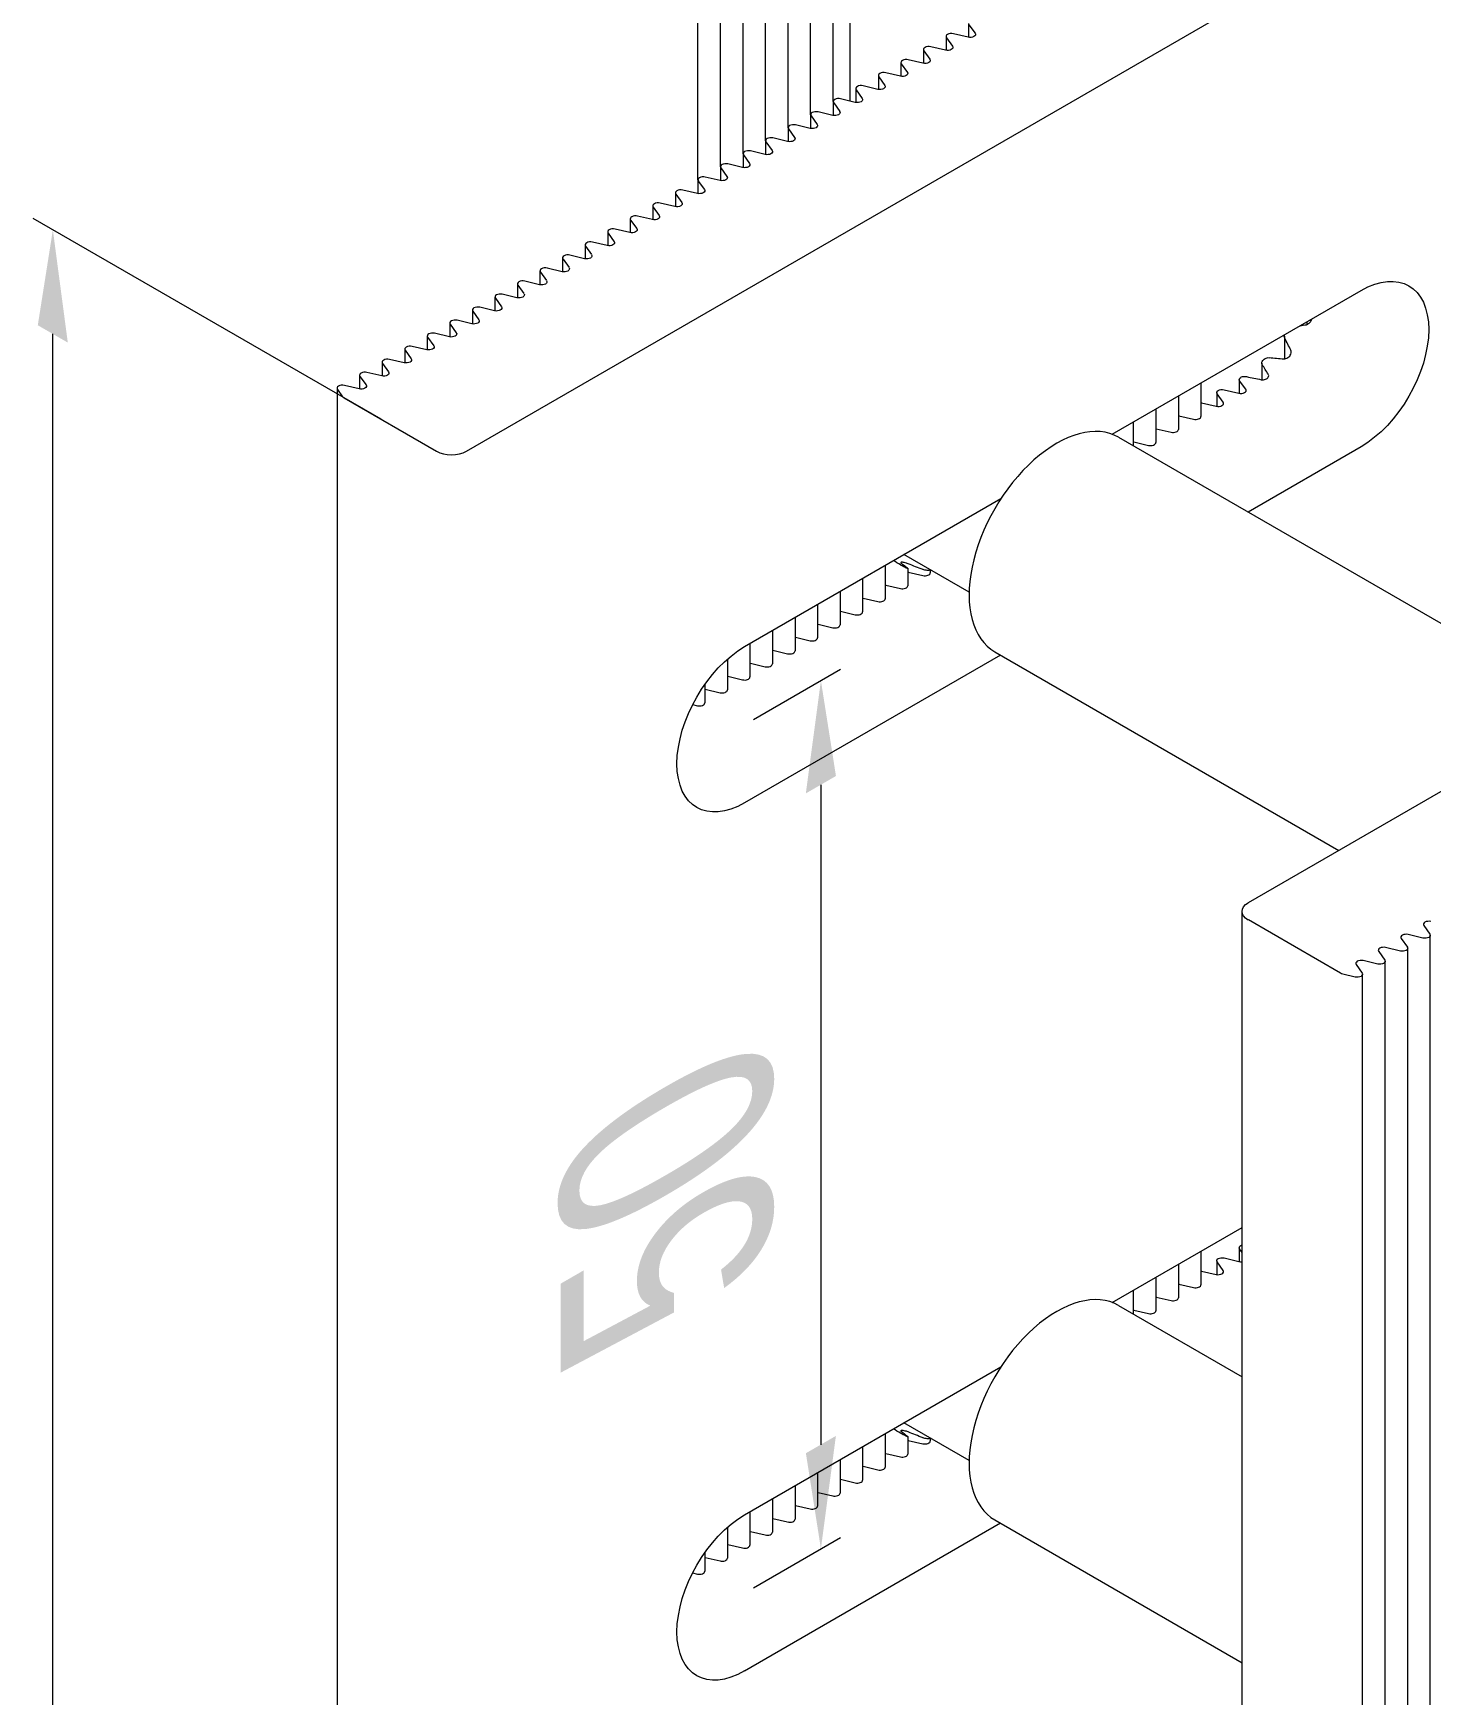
# Model space of a CAD drawing. Extents: x -37 to 4620, y -49 to 348.
# Drawn here: x 1770 to 1781.83, y 152.12 to 166.18 of the extents above; entities that cross this region are included whole.
import ezdxf

# ---------------------------------------------------------------- set-up
doc = ezdxf.new("R2010")
doc.units = 0
doc.header["$LTSCALE"] = 5
doc.layers.add('4', color=160, linetype='CONTINUOUS', lineweight=18)
doc.layers.add('PV-38360', color=7, linetype='CONTINUOUS', lineweight=15)
doc.styles.add('14', font='RUSS.SHX', dxfattribs={"width": 0.7, "height": 14})

msp = doc.modelspace()

# ---------------------------------------------------------------- linework, layer by layer
at = {"layer": '4', "lineweight": 13, "extrusion": (-0.707107, -0.408248, 0.57735)}
for p, q in [((1772.948, 162.916, 38.392), (1770.003, 164.616, 35.987)), ((1770.169, 150.705, 26.353), (1770.169, 163.639, 35.498))]:
    msp.add_line(p, q, dxfattribs=at)
at = {"layer": '4', "lineweight": 13, "extrusion": (0.707107, -0.408248, 0.57735)}
for p, q in [((1776.101, 160.375, 34.19), (1776.836, 160.8, 33.59)), ((1776.671, 159.822, 33.101), (1776.671, 154.237, 29.152)), ((1776.101, 153.027, 28.994), (1776.836, 153.451, 28.394))]:
    msp.add_line(p, q, dxfattribs=at)
at = {"layer": '4', "extrusion": (-0.707107, -0.408248, 0.57735)}
msp.add_solid([(743.496, 961.434, -1298.009), (743.242, 961.18, -1298.009), (742.606, 962.071, -1298.009)], dxfattribs=at)
at = {"layer": '4', "extrusion": (0.707107, -0.408248, 0.57735)}
for points in [[(1026.618, -815.044, 1210.16), (1026.873, -815.299, 1210.16), (1027.509, -814.408, 1210.16)], [(1021.782, -819.881, 1210.16), (1022.036, -820.135, 1210.16), (1021.145, -820.772, 1210.16)]]:
    msp.add_solid(points, dxfattribs=at)
at = {"layer": 'PV-38360', "lineweight": 13, "extrusion": (0, 0.816497, 0.57735)}
for p, q in [((1775.63, 164.942, 24.831), (1775.63, 177.912, 24.831)), ((1775.821, 165.053, 24.831), (1775.821, 177.802, 24.831)), ((1776.012, 165.163, 24.831), (1776.012, 177.692, 24.831)), ((1776.203, 165.273, 24.831), (1776.203, 177.582, 24.831)), ((1776.393, 165.383, 24.831), (1776.393, 177.471, 24.831)), ((1776.584, 165.493, 24.831), (1776.584, 177.361, 24.831)), ((1776.775, 165.604, 24.831), (1776.775, 177.251, 24.831)), ((1776.917, 170.454, 24.831), (1776.917, 165.609, 24.831)), ((1773.67, 162.646, 24.831), (1786.105, 169.825, 24.831)), ((1777.921, 166.265, 24.831), (1777.921, 166.148, 24.831)), ((1777.924, 166.255, 24.831), (1777.976, 166.183, 24.831)), ((1777.73, 166.155, 24.831), (1777.73, 166.038, 24.831)), ((1777.733, 166.145, 24.831), (1777.785, 166.073, 24.831)), ((1777.917, 166.149, 24.831), (1777.792, 166.179, 24.831)), ((1777.535, 165.929, 24.831), (1777.41, 165.958, 24.831)), ((1777.539, 166.045, 24.831), (1777.539, 165.928, 24.831)), ((1777.542, 166.035, 24.831), (1777.594, 165.963, 24.831)), ((1777.726, 166.039, 24.831), (1777.601, 166.069, 24.831)), ((1777.157, 165.824, 24.831), (1777.157, 165.707, 24.831)), ((1777.161, 165.814, 24.831), (1777.212, 165.742, 24.831)), ((1777.344, 165.819, 24.831), (1777.219, 165.848, 24.831)), ((1777.348, 165.934, 24.831), (1777.348, 165.818, 24.831)), ((1777.351, 165.925, 24.831), (1777.403, 165.852, 24.831)), ((1776.966, 165.714, 24.831), (1776.966, 165.597, 24.831)), ((1776.97, 165.704, 24.831), (1777.021, 165.632, 24.831)), ((1777.153, 165.708, 24.831), (1777.028, 165.738, 24.831)), ((1776.771, 165.488, 24.831), (1776.647, 165.518, 24.831)), ((1776.775, 165.604, 24.831), (1776.775, 165.487, 24.831)), ((1776.779, 165.594, 24.831), (1776.83, 165.522, 24.831)), ((1776.962, 165.598, 24.831), (1776.837, 165.628, 24.831)), ((1780.289, 158.825, 24.831), (1792.035, 165.606, 24.831)), ((1776.393, 165.383, 24.831), (1776.393, 165.267, 24.831)), ((1776.58, 165.378, 24.831), (1776.456, 165.407, 24.831)), ((1776.584, 165.493, 24.831), (1776.584, 165.377, 24.831)), ((1776.588, 165.484, 24.831), (1776.639, 165.412, 24.831)), ((1776.203, 165.273, 24.831), (1776.203, 165.156, 24.831)), ((1776.206, 165.263, 24.831), (1776.257, 165.191, 24.831)), ((1776.389, 165.267, 24.831), (1776.265, 165.297, 24.831)), ((1776.397, 165.373, 24.831), (1776.448, 165.301, 24.831)), ((1776.012, 165.163, 24.831), (1776.012, 165.046, 24.831)), ((1776.015, 165.153, 24.831), (1776.066, 165.081, 24.831)), ((1776.199, 165.157, 24.831), (1776.074, 165.187, 24.831)), ((1775.817, 164.937, 24.831), (1775.692, 164.966, 24.831)), ((1775.821, 165.053, 24.831), (1775.821, 164.936, 24.831)), ((1775.824, 165.043, 24.831), (1775.875, 164.971, 24.831)), ((1776.008, 165.047, 24.831), (1775.883, 165.077, 24.831)), ((1775.439, 164.832, 24.831), (1775.439, 164.715, 24.831)), ((1775.442, 164.822, 24.831), (1775.494, 164.75, 24.831)), ((1775.626, 164.826, 24.831), (1775.501, 164.856, 24.831)), ((1775.63, 164.942, 24.831), (1775.63, 164.826, 24.831)), ((1775.633, 164.932, 24.831), (1775.685, 164.86, 24.831)), ((1775.248, 164.722, 24.831), (1775.248, 164.605, 24.831)), ((1775.251, 164.712, 24.831), (1775.303, 164.64, 24.831)), ((1775.435, 164.716, 24.831), (1775.31, 164.746, 24.831)), ((1775.057, 164.612, 24.831), (1775.057, 164.495, 24.831)), ((1775.06, 164.602, 24.831), (1775.112, 164.53, 24.831)), ((1775.244, 164.606, 24.831), (1775.119, 164.636, 24.831)), ((1774.675, 164.391, 24.831), (1774.675, 164.275, 24.831)), ((1774.862, 164.386, 24.831), (1774.737, 164.415, 24.831)), ((1774.866, 164.501, 24.831), (1774.866, 164.385, 24.831)), ((1774.869, 164.492, 24.831), (1774.921, 164.419, 24.831)), ((1775.053, 164.496, 24.831), (1774.928, 164.525, 24.831)), ((1774.484, 164.281, 24.831), (1774.484, 164.164, 24.831)), ((1774.488, 164.271, 24.831), (1774.539, 164.199, 24.831)), ((1774.671, 164.275, 24.831), (1774.546, 164.305, 24.831)), ((1774.679, 164.381, 24.831), (1774.73, 164.309, 24.831)), ((1774.293, 164.171, 24.831), (1774.293, 164.054, 24.831)), ((1774.297, 164.161, 24.831), (1774.348, 164.089, 24.831)), ((1774.48, 164.165, 24.831), (1774.355, 164.195, 24.831)), ((1774.098, 163.945, 24.831), (1773.974, 163.974, 24.831)), ((1774.102, 164.061, 24.831), (1774.102, 163.944, 24.831)), ((1774.106, 164.051, 24.831), (1774.157, 163.979, 24.831)), ((1774.289, 164.055, 24.831), (1774.165, 164.085, 24.831)), ((1779.137, 162.789, 24.831), (1781.243, 164.005, 24.831)), ((1773.721, 163.84, 24.831), (1773.721, 163.723, 24.831)), ((1773.724, 163.83, 24.831), (1773.775, 163.758, 24.831)), ((1773.908, 163.834, 24.831), (1773.783, 163.864, 24.831)), ((1773.912, 163.95, 24.831), (1773.912, 163.834, 24.831)), ((1773.915, 163.94, 24.831), (1773.966, 163.868, 24.831)), ((1773.53, 163.73, 24.831), (1773.53, 163.613, 24.831)), ((1773.533, 163.72, 24.831), (1773.584, 163.648, 24.831)), ((1773.717, 163.724, 24.831), (1773.592, 163.754, 24.831)), ((1780.785, 163.741, 24.831), (1780.785, 163.717, 24.831)), ((1773.339, 163.62, 24.831), (1773.339, 163.503, 24.831)), ((1773.342, 163.61, 24.831), (1773.394, 163.538, 24.831)), ((1773.526, 163.614, 24.831), (1773.401, 163.644, 24.831)), ((1780.594, 163.619, 24.831), (1780.594, 163.427, 24.831)), ((1773.144, 163.394, 24.831), (1773.019, 163.423, 24.831)), ((1773.148, 163.509, 24.831), (1773.148, 163.393, 24.831)), ((1773.151, 163.5, 24.831), (1773.203, 163.427, 24.831)), ((1773.335, 163.504, 24.831), (1773.21, 163.533, 24.831)), ((1772.766, 163.289, 24.831), (1772.766, 163.172, 24.831)), ((1772.769, 163.279, 24.831), (1772.821, 163.207, 24.831)), ((1772.953, 163.283, 24.831), (1772.828, 163.313, 24.831)), ((1772.957, 163.399, 24.831), (1772.957, 163.282, 24.831)), ((1772.96, 163.389, 24.831), (1773.012, 163.317, 24.831)), ((1780.403, 163.392, 24.831), (1780.403, 163.25, 24.831)), ((1772.575, 163.179, 24.831), (1772.575, 148.482, 24.831)), ((1772.578, 163.169, 24.831), (1772.622, 163.107, 24.831)), ((1772.762, 163.173, 24.831), (1772.637, 163.203, 24.831)), ((1779.888, 163.223, 24.831), (1779.888, 162.94, 24.831)), ((1780.021, 163.142, 24.831), (1780.021, 163.025, 24.831)), ((1780.076, 163.06, 24.831), (1780.024, 163.132, 24.831)), ((1780.083, 163.166, 24.831), (1780.208, 163.136, 24.831)), ((1780.212, 163.252, 24.831), (1780.212, 163.136, 24.831)), ((1780.267, 163.17, 24.831), (1780.215, 163.242, 24.831)), ((1772.634, 163.097, 24.831), (1773.416, 162.646, 24.831)), ((1779.506, 163.003, 24.831), (1779.506, 162.719, 24.831)), ((1779.697, 163.113, 24.831), (1779.697, 162.83, 24.831)), ((1779.892, 163.056, 24.831), (1780.017, 163.026, 24.831)), ((1779.315, 162.892, 24.831), (1779.315, 162.692, 24.831)), ((1779.701, 162.946, 24.831), (1779.826, 162.916, 24.831)), ((1779.19, 162.764, 24.831), (1783.151, 160.477, 24.831)), ((1779.319, 162.725, 24.831), (1779.444, 162.695, 24.831)), ((1779.51, 162.835, 24.831), (1779.635, 162.806, 24.831)), ((1781.243, 162.683, 24.831), (1780.287, 162.131, 24.831)), ((1776.025, 160.993, 24.831), (1778.195, 162.246, 24.831)), ((1777.925, 161.452, 24.831), (1777.373, 161.771, 24.831)), ((1777.215, 161.68, 24.831), (1777.215, 161.397, 24.831)), ((1777.406, 161.653, 24.831), (1777.406, 161.507, 24.831)), ((1777.41, 161.623, 24.831), (1777.535, 161.593, 24.831)), ((1777.597, 161.642, 24.831), (1777.597, 161.617, 24.831)), ((1776.833, 161.459, 24.831), (1776.833, 161.176, 24.831)), ((1777.024, 161.57, 24.831), (1777.024, 161.286, 24.831)), ((1777.219, 161.513, 24.831), (1777.344, 161.483, 24.831)), ((1776.643, 161.349, 24.831), (1776.643, 161.066, 24.831)), ((1777.028, 161.402, 24.831), (1777.153, 161.373, 24.831)), ((1776.452, 161.239, 24.831), (1776.452, 160.956, 24.831)), ((1776.647, 161.182, 24.831), (1776.771, 161.152, 24.831)), ((1776.837, 161.292, 24.831), (1776.962, 161.262, 24.831)), ((1776.07, 161.019, 24.831), (1776.07, 160.735, 24.831)), ((1776.261, 161.129, 24.831), (1776.261, 160.846, 24.831)), ((1776.456, 161.072, 24.831), (1776.58, 161.042, 24.831)), ((1775.879, 160.886, 24.831), (1775.879, 160.625, 24.831)), ((1778.19, 160.92, 24.831), (1776.025, 159.67, 24.831)), ((1776.265, 160.961, 24.831), (1776.389, 160.932, 24.831)), ((1778.142, 160.948, 24.831), (1781.054, 159.267, 24.831)), ((1775.883, 160.741, 24.831), (1776.008, 160.711, 24.831)), ((1776.074, 160.851, 24.831), (1776.199, 160.822, 24.831)), ((1775.688, 160.672, 24.831), (1775.688, 160.515, 24.831)), ((1775.692, 160.631, 24.831), (1775.817, 160.601, 24.831)), ((1775.585, 160.501, 24.831), (1775.626, 160.491, 24.831)), ((1780.236, 144.054, 24.831), (1780.236, 158.751, 24.831)), ((1781.07, 158.227, 24.831), (1780.289, 158.678, 24.831)), ((1781.774, 158.631, 24.831), (1781.826, 158.559, 24.831)), ((1781.583, 158.521, 24.831), (1781.635, 158.449, 24.831)), ((1781.767, 158.525, 24.831), (1781.642, 158.555, 24.831)), ((1781.829, 143.852, 24.831), (1781.829, 158.549, 24.831)), ((1781.393, 158.411, 24.831), (1781.444, 158.339, 24.831)), ((1781.576, 158.415, 24.831), (1781.451, 158.445, 24.831)), ((1781.638, 143.742, 24.831), (1781.638, 158.439, 24.831)), ((1781.194, 158.194, 24.831), (1781.088, 158.22, 24.831)), ((1781.202, 158.3, 24.831), (1781.253, 158.228, 24.831)), ((1781.256, 143.522, 24.831), (1781.256, 158.219, 24.831)), ((1781.385, 158.305, 24.831), (1781.26, 158.334, 24.831)), ((1781.447, 143.632, 24.831), (1781.447, 158.329, 24.831)), ((1779.137, 155.441, 24.831), (1780.236, 156.075, 24.831)), ((1779.888, 155.875, 24.831), (1779.888, 155.591, 24.831)), ((1780.083, 155.818, 24.831), (1780.208, 155.788, 24.831)), ((1780.212, 155.904, 24.831), (1780.212, 155.787, 24.831)), ((1780.236, 155.865, 24.831), (1780.215, 155.894, 24.831)), ((1779.697, 155.764, 24.831), (1779.697, 155.481, 24.831)), ((1779.892, 155.707, 24.831), (1780.017, 155.678, 24.831)), ((1780.021, 155.794, 24.831), (1780.021, 155.677, 24.831)), ((1780.076, 155.712, 24.831), (1780.024, 155.784, 24.831)), ((1779.315, 155.544, 24.831), (1779.315, 155.343, 24.831)), ((1779.506, 155.654, 24.831), (1779.506, 155.371, 24.831)), ((1779.701, 155.597, 24.831), (1779.826, 155.567, 24.831)), ((1779.19, 155.416, 24.831), (1780.236, 154.812, 24.831)), ((1779.51, 155.487, 24.831), (1779.635, 155.457, 24.831)), ((1779.319, 155.377, 24.831), (1779.444, 155.347, 24.831)), ((1776.025, 153.644, 24.831), (1778.195, 154.897, 24.831)), ((1777.925, 154.104, 24.831), (1777.373, 154.423, 24.831)), ((1777.215, 154.331, 24.831), (1777.215, 154.048, 24.831)), ((1777.406, 154.305, 24.831), (1777.406, 154.158, 24.831)), ((1777.41, 154.274, 24.831), (1777.535, 154.245, 24.831)), ((1777.597, 154.293, 24.831), (1777.597, 154.269, 24.831)), ((1777.024, 154.221, 24.831), (1777.024, 153.938, 24.831)), ((1777.219, 154.164, 24.831), (1777.344, 154.134, 24.831)), ((1776.643, 154.001, 24.831), (1776.643, 153.718, 24.831)), ((1776.833, 154.111, 24.831), (1776.833, 153.828, 24.831)), ((1777.028, 154.054, 24.831), (1777.153, 154.024, 24.831)), ((1776.452, 153.891, 24.831), (1776.452, 153.607, 24.831)), ((1776.837, 153.944, 24.831), (1776.962, 153.914, 24.831)), ((1776.261, 153.78, 24.831), (1776.261, 153.497, 24.831)), ((1776.456, 153.723, 24.831), (1776.58, 153.694, 24.831)), ((1776.647, 153.833, 24.831), (1776.771, 153.804, 24.831)), ((1778.19, 153.572, 24.831), (1776.025, 152.321, 24.831)), ((1776.07, 153.67, 24.831), (1776.07, 153.387, 24.831)), ((1776.265, 153.613, 24.831), (1776.389, 153.583, 24.831)), ((1778.142, 153.6, 24.831), (1780.236, 152.39, 24.831)), ((1775.879, 153.538, 24.831), (1775.879, 153.277, 24.831)), ((1776.074, 153.503, 24.831), (1776.199, 153.473, 24.831)), ((1775.688, 153.323, 24.831), (1775.688, 153.166, 24.831)), ((1775.692, 153.282, 24.831), (1775.817, 153.253, 24.831)), ((1775.883, 153.393, 24.831), (1776.008, 153.363, 24.831)), ((1775.585, 153.152, 24.831), (1775.626, 153.142, 24.831))]:
    msp.add_line(p, q, dxfattribs=at)
at = {"layer": 'PV-38360', "lineweight": 13}
for centre, major_axis, ratio, start_param, end_param in [((1777.775, 166.155, 24.831), (-0.045, 0), 0.57735, -1.961403, 0.390607), ((1777.393, 165.934, 24.831), (-0.045, 0), 0.57735, -1.961403, 0.390607), ((1777.584, 166.045, 24.831), (-0.045, 0), 0.57735, -1.961403, 0.390607), ((1777.202, 165.824, 24.831), (-0.045, 0), 0.57735, -1.961403, 0.390607), ((1777.011, 165.714, 24.831), (-0.045, 0), 0.57735, -1.961403, 0.390607), ((1776.629, 165.493, 24.831), (-0.045, 0), 0.57735, -1.961403, 0.390607), ((1776.82, 165.604, 24.831), (-0.045, 0), 0.57735, -1.961403, 0.390607), ((1776.438, 165.383, 24.831), (-0.045, 0), 0.57735, -1.961403, 0.390607), ((1776.248, 165.273, 24.831), (-0.045, 0), 0.57735, -1.961403, 0.390607), ((1776.057, 165.163, 24.831), (-0.045, 0), 0.57735, -1.961403, 0.390607), ((1775.675, 164.942, 24.831), (-0.045, 0), 0.57735, -1.961403, 0.390607), ((1775.866, 165.053, 24.831), (-0.045, 0), 0.57735, -1.961403, 0.390607), ((1775.484, 164.832, 24.831), (-0.045, 0), 0.57735, -1.961403, 0.390607), ((1775.293, 164.722, 24.831), (-0.045, 0), 0.57735, -1.961403, 0.390607), ((1775.102, 164.612, 24.831), (-0.045, 0), 0.57735, -1.961403, 0.390607), ((1774.72, 164.391, 24.831), (-0.045, 0), 0.57735, -1.961403, 0.390607), ((1774.911, 164.501, 24.831), (-0.045, 0), 0.57735, -1.961403, 0.390607), ((1774.529, 164.281, 24.831), (-0.045, 0), 0.57735, -1.961403, 0.390607), ((1774.338, 164.171, 24.831), (-0.045, 0), 0.57735, -1.961403, 0.390607), ((1773.957, 163.95, 24.831), (-0.045, 0), 0.57735, -1.961403, 0.390607), ((1774.147, 164.061, 24.831), (-0.045, 0), 0.57735, -1.961403, 0.390607), ((1773.766, 163.84, 24.831), (-0.045, 0), 0.57735, -1.961403, 0.390607), ((1773.575, 163.73, 24.831), (-0.045, 0), 0.57735, -1.961403, 0.390607), ((1779.258, 164.49, 24.831), (1.94, -0.517), 0.319372, -0.631475, -0.587889), ((1773.384, 163.62, 24.831), (-0.045, 0), 0.57735, -1.961403, 0.390607), ((1773.002, 163.399, 24.831), (-0.045, 0), 0.57735, -1.961403, 0.390607), ((1773.193, 163.509, 24.831), (-0.045, 0), 0.57735, -1.961403, 0.390607), ((1779.716, 164.226, 24.831), (1.94, -0.517), 0.319372, -1.091048, -1.020509), ((1772.811, 163.289, 24.831), (-0.045, 0), 0.57735, -1.961403, 0.390607), ((1780.174, 163.961, 24.831), (1.94, -0.517), 0.319372, -1.434535, -1.370197), ((1772.62, 163.179, 24.831), (-0.045, 0), 0.57735, -1.961403, 0.390607), ((1780.225, 163.16, 24.831), (0.045, 0), 0.57735, -1.961403, 0.390607), ((1772.672, 163.119, 24.831), (-0.054, 0), 0.57735, 0.390607, 0.785398), ((1780.034, 163.05, 24.831), (0.045, 0), 0.57735, -1.961403, 0.390607), ((1778.666, 161.856, 24.831), (0.524, 0.908), 0.57735, 0, 3.141593), ((1779.843, 162.94, 24.831), (0.045, 0), 0.57735, -1.961403, 0), ((1779.461, 162.719, 24.831), (0.045, 0), 0.57735, -1.961403, 0), ((1779.652, 162.83, 24.831), (0.045, 0), 0.57735, -1.961403, 0), ((1773.543, 162.719, 24.831), (0.18, 0), 0.57735, -2.356194, -0.785398), ((1776.909, 162.87, 24.831), (0.74, -1.292), 0.239136, -0.591239, -0.512265), ((1777.552, 161.617, 24.831), (0.045, 0), 0.57735, -1.961403, 0), ((1777.361, 161.507, 24.831), (0.045, 0), 0.57735, -1.961403, 0), ((1777.17, 161.397, 24.831), (0.045, 0), 0.57735, -1.961403, 0), ((1776.788, 161.176, 24.831), (0.045, 0), 0.57735, -1.961403, 0), ((1776.979, 161.286, 24.831), (0.045, 0), 0.57735, -1.961403, 0), ((1776.598, 161.066, 24.831), (0.045, 0), 0.57735, -1.961403, 0), ((1776.407, 160.956, 24.831), (0.045, 0), 0.57735, -1.961403, 0), ((1776.025, 160.735, 24.831), (0.045, 0), 0.57735, -1.961403, 0), ((1776.216, 160.846, 24.831), (0.045, 0), 0.57735, -1.961403, 0), ((1775.834, 160.625, 24.831), (0.045, 0), 0.57735, -1.961403, 0), ((1775.643, 160.515, 24.831), (0.045, 0), 0.57735, -1.961403, 0), ((1781.816, 158.641, 24.831), (-0.045, 0), 0.57735, -1.961403, 0.390607), ((1781.625, 158.531, 24.831), (-0.045, 0), 0.57735, -1.961403, 0.390607), ((1781.434, 158.421, 24.831), (-0.045, 0), 0.57735, -1.961403, 0.390607), ((1781.243, 158.31, 24.831), (-0.045, 0), 0.57735, -1.961403, 0.390607), ((1780.034, 155.702, 24.831), (0.045, 0), 0.57735, -1.961403, 0.390607), ((1780.225, 155.812, 24.831), (0.045, 0), 0.57735, -1.961403, -1.325709), ((1778.666, 154.508, 24.831), (0.524, 0.908), 0.57735, 0, 3.141593), ((1779.843, 155.591, 24.831), (0.045, 0), 0.57735, -1.961403, 0), ((1779.652, 155.481, 24.831), (0.045, 0), 0.57735, -1.961403, 0), ((1779.461, 155.371, 24.831), (0.045, 0), 0.57735, -1.961403, 0), ((1776.909, 155.522, 24.831), (0.74, -1.292), 0.239136, -0.591239, -0.512265), ((1777.552, 154.269, 24.831), (0.045, 0), 0.57735, -1.961403, 0), ((1777.361, 154.158, 24.831), (0.045, 0), 0.57735, -1.961403, 0), ((1777.17, 154.048, 24.831), (0.045, 0), 0.57735, -1.961403, 0), ((1776.979, 153.938, 24.831), (0.045, 0), 0.57735, -1.961403, 0), ((1776.598, 153.718, 24.831), (0.045, 0), 0.57735, -1.961403, 0), ((1776.788, 153.828, 24.831), (0.045, 0), 0.57735, -1.961403, 0), ((1776.407, 153.607, 24.831), (0.045, 0), 0.57735, -1.961403, 0), ((1776.216, 153.497, 24.831), (0.045, 0), 0.57735, -1.961403, 0), ((1776.025, 153.387, 24.831), (0.045, 0), 0.57735, -1.961403, 0), ((1775.643, 153.166, 24.831), (0.045, 0), 0.57735, -1.961403, 0), ((1775.834, 153.277, 24.831), (0.045, 0), 0.57735, -1.961403, 0)]:
    msp.add_ellipse(centre, major_axis=major_axis, ratio=ratio, start_param=start_param, end_param=end_param, dxfattribs=at)
at = {"layer": 'PV-38360', "lineweight": 13, "extrusion": (1.3e-15, -3e-16, -1)}
for centre, major_axis, ratio, start_param, end_param in [((1777.934, 166.173, 24.831), (0.045, 0), 0.57735, -0.390607, 1.961403), ((1777.743, 166.063, 24.831), (0.045, 0), 0.57735, -0.390607, 1.961403), ((1781.091, 163.432, 24.831), (-0.74, 1.292), 0.239136, -1.382554, -1.30358), ((1781.211, 158.219, 24.831), (0.045, 0), 0.57735, -0.390607, 1.961403)]:
    msp.add_ellipse(centre, major_axis=major_axis, ratio=ratio, start_param=start_param, end_param=end_param, dxfattribs=at)
at = {"layer": 'PV-38360', "lineweight": 13, "extrusion": (1.3e-15, -4e-16, -1)}
msp.add_ellipse((1777.552, 165.953, 24.831), major_axis=(0.045, 0), ratio=0.57735, start_param=-0.390607, end_param=1.961403, dxfattribs=at)
at = {"layer": 'PV-38360', "lineweight": 13, "extrusion": (1.3e-15, -7e-16, -1)}
for centre in [(1777.361, 165.843, 24.831), (1777.17, 165.732, 24.831), (1776.788, 165.512, 24.831), (1776.979, 165.622, 24.831), (1776.598, 165.402, 24.831), (1776.407, 165.291, 24.831), (1776.216, 165.181, 24.831), (1776.025, 165.071, 24.831)]:
    msp.add_ellipse(centre, major_axis=(0.045, 0), ratio=0.57735, start_param=-0.390607, end_param=1.961403, dxfattribs=at)
at = {"layer": 'PV-38360', "lineweight": 13, "extrusion": (1.2e-15, -2e-16, -1)}
for centre in [(1775.834, 164.961, 24.831), (1775.643, 164.851, 24.831), (1775.452, 164.74, 24.831), (1775.261, 164.63, 24.831), (1774.879, 164.41, 24.831), (1775.07, 164.52, 24.831), (1774.688, 164.299, 24.831), (1774.497, 164.189, 24.831), (1774.116, 163.969, 24.831), (1774.307, 164.079, 24.831), (1773.925, 163.858, 24.831)]:
    msp.add_ellipse(centre, major_axis=(0.045, 0), ratio=0.57735, start_param=-0.390607, end_param=1.961403, dxfattribs=at)
at = {"layer": 'PV-38360', "lineweight": 13, "extrusion": (1.3e-15, -5e-16, -1)}
for centre, major_axis, start_param, end_param in [((1781.243, 163.344, 24.831), (0.405, 0.701), -0.785398, 2.356194), ((1773.734, 163.748, 24.831), (0.045, 0), -0.390607, 1.961403), ((1773.543, 163.638, 24.831), (0.045, 0), -0.390607, 1.961403), ((1776.025, 160.331, 24.831), (-0.405, -0.701), -0.785398, 2.356194), ((1776.025, 152.983, 24.831), (-0.405, -0.701), -0.785398, 2.356194)]:
    msp.add_ellipse(centre, major_axis=major_axis, ratio=0.57735, start_param=start_param, end_param=end_param, dxfattribs=at)
at = {"layer": 'PV-38360', "lineweight": 13, "extrusion": (1.2e-15, -1e-16, -1)}
for centre in [(1773.161, 163.418, 24.831), (1773.352, 163.528, 24.831), (1772.97, 163.307, 24.831)]:
    msp.add_ellipse(centre, major_axis=(0.045, 0), ratio=0.57735, start_param=-0.390607, end_param=1.961403, dxfattribs=at)
at = {"layer": 'PV-38360', "lineweight": 13, "extrusion": (1.3e-15, -2e-16, -1)}
for centre, major_axis, start_param, end_param in [((1780.257, 163.252, 24.831), (-0.045, 0), -0.390607, 0.785398), ((1781.108, 158.249, 24.831), (-0.054, 0), -1.180189, -0.785398), ((1780.257, 155.904, 24.831), (-0.045, 0), -0.390607, 0.785398)]:
    msp.add_ellipse(centre, major_axis=major_axis, ratio=0.57735, start_param=start_param, end_param=end_param, dxfattribs=at)
at = {"layer": 'PV-38360', "lineweight": 13, "extrusion": (1.2e-15, -5e-16, -1)}
msp.add_ellipse((1780.632, 163.697, 24.831), major_axis=(-0.74, 1.292), ratio=0.239136, start_param=-1.746742, end_param=-1.680522, dxfattribs=at)
at = {"layer": 'PV-38360', "lineweight": 13, "extrusion": (1.3e-15, -6e-16, -1)}
for centre, start_param, end_param in [((1772.779, 163.197, 24.831), -0.390607, 1.961403), ((1777.202, 161.489, 24.831), -1.273545, -1.180189), ((1777.011, 161.378, 24.831), -1.273545, -1.180189), ((1776.629, 161.158, 24.831), -1.273545, -1.180189), ((1776.82, 161.268, 24.831), -1.273545, -1.180189), ((1776.438, 161.048, 24.831), -1.273545, -1.180189), ((1776.248, 160.937, 24.831), -1.273545, -1.180189), ((1775.866, 160.717, 24.831), -1.273545, -1.180189), ((1776.057, 160.827, 24.831), -1.273545, -1.180189), ((1775.675, 160.607, 24.831), -1.273545, -1.180189), ((1777.202, 154.14, 24.831), -1.273545, -1.180189), ((1777.011, 154.03, 24.831), -1.273545, -1.180189), ((1776.82, 153.92, 24.831), -1.273545, -1.180189), ((1776.438, 153.699, 24.831), -1.273545, -1.180189), ((1776.629, 153.809, 24.831), -1.273545, -1.180189), ((1776.248, 153.589, 24.831), -1.273545, -1.180189), ((1776.057, 153.479, 24.831), -1.273545, -1.180189), ((1775.675, 153.258, 24.831), -1.273545, -1.180189), ((1775.866, 153.369, 24.831), -1.273545, -1.180189)]:
    msp.add_ellipse(centre, major_axis=(0.045, 0), ratio=0.57735, start_param=start_param, end_param=end_param, dxfattribs=at)
at = {"layer": 'PV-38360', "lineweight": 13, "extrusion": (1.2e-15, -6e-16, -1)}
for centre, major_axis, start_param, end_param in [((1780.066, 163.142, 24.831), (-0.045, 0), -0.390607, 1.961403), ((1779.875, 163.032, 24.831), (0.045, 0), -1.273545, -1.180189), ((1779.684, 162.922, 24.831), (0.045, 0), -1.273545, -1.180189), ((1779.302, 162.701, 24.831), (0.045, 0), -1.273545, -1.180189), ((1779.493, 162.811, 24.831), (0.045, 0), -1.273545, -1.180189), ((1780.066, 155.794, 24.831), (-0.045, 0), -0.390607, 1.961403), ((1779.875, 155.683, 24.831), (0.045, 0), -1.273545, -1.180189), ((1779.684, 155.573, 24.831), (0.045, 0), -1.273545, -1.180189), ((1779.493, 155.463, 24.831), (0.045, 0), -1.273545, -1.180189), ((1779.302, 155.353, 24.831), (0.045, 0), -1.273545, -1.180189)]:
    msp.add_ellipse(centre, major_axis=major_axis, ratio=0.57735, start_param=start_param, end_param=end_param, dxfattribs=at)
at = {"layer": 'PV-38360', "lineweight": 13, "extrusion": (1.2e-15, -4e-16, -1)}
for centre, start_param, end_param in [((1778.742, 161.812, 24.831), 2.28669, 2.331665), ((1778.284, 162.076, 24.831), 1.88063, 1.951169), ((1778.742, 154.463, 24.831), 2.28669, 2.331665), ((1778.284, 154.728, 24.831), 1.88063, 1.951169)]:
    msp.add_ellipse(centre, major_axis=(1.94, -0.517), ratio=0.319372, start_param=start_param, end_param=end_param, dxfattribs=at)
at = {"layer": 'PV-38360', "lineweight": 13, "extrusion": (1.2e-15, -7e-16, -1)}
for centre, major_axis, start_param, end_param in [((1777.393, 161.599, 24.831), (0.045, 0), -1.273545, -1.180189), ((1780.416, 158.751, 24.831), (-0.18, 0), -0.785398, 0.785398), ((1777.393, 154.25, 24.831), (0.045, 0), -1.273545, -1.180189)]:
    msp.add_ellipse(centre, major_axis=major_axis, ratio=0.57735, start_param=start_param, end_param=end_param, dxfattribs=at)
at = {"layer": 'PV-38360', "lineweight": 13, "extrusion": (1.2e-15, -3e-16, -1)}
for centre in [(1781.784, 158.549, 24.831), (1781.593, 158.439, 24.831), (1781.402, 158.329, 24.831)]:
    msp.add_ellipse(centre, major_axis=(0.045, 0), ratio=0.57735, start_param=-0.390607, end_param=1.961403, dxfattribs=at)
at = {"layer": 'PV-38360', "lineweight": 13}
for points, knots in [([(1780.781, 163.716, 24.831), (1780.785, 163.717, 24.831), (1780.789, 163.719, 24.831), (1780.801, 163.726, 24.831), (1780.808, 163.733, 24.831), (1780.82, 163.749, 24.831), (1780.825, 163.758, 24.831), (1780.828, 163.766, 24.831)], [1.1923228, 1.1923228, 1.1923228, 1.1923228, 1.2757872, 1.2757872, 1.4430582, 1.4430582, 1.5952214, 1.5952214, 1.5952214, 1.5952214]), ([(1780.597, 163.603, 24.831), (1780.595, 163.607, 24.831), (1780.594, 163.612, 24.831), (1780.593, 163.621, 24.831), (1780.594, 163.626, 24.831), (1780.595, 163.631, 24.831)], [0.9854836, 0.9854836, 0.9854836, 0.9854836, 1.0741012, 1.0741012, 1.1593205, 1.1593205, 1.1593205, 1.1593205]), ([(1780.406, 163.379, 24.831), (1780.404, 163.383, 24.831), (1780.403, 163.387, 24.831), (1780.403, 163.396, 24.831), (1780.404, 163.401, 24.831), (1780.408, 163.41, 24.831), (1780.412, 163.415, 24.831), (1780.42, 163.423, 24.831), (1780.425, 163.426, 24.831), (1780.436, 163.433, 24.831), (1780.443, 163.435, 24.831), (1780.454, 163.437, 24.831), (1780.459, 163.438, 24.831), (1780.465, 163.437, 24.831)], [0.8716569, 0.8716569, 0.8716569, 0.8716569, 0.9643514, 0.9643514, 1.0637791, 1.0637791, 1.1632067, 1.1632067, 1.2642706, 1.2642706, 1.3653345, 1.3653345, 1.4580622, 1.4580622, 1.4580622, 1.4580622]), ([(1780.59, 163.427, 24.831), (1780.595, 163.427, 24.831), (1780.601, 163.427, 24.831), (1780.612, 163.431, 24.831), (1780.618, 163.434, 24.831), (1780.63, 163.441, 24.831), (1780.635, 163.446, 24.831), (1780.643, 163.456, 24.831), (1780.646, 163.462, 24.831), (1780.651, 163.474, 24.831), (1780.652, 163.481, 24.831), (1780.652, 163.491, 24.831), (1780.651, 163.496, 24.831), (1780.648, 163.5, 24.831)], [0.9088787, 0.9088787, 0.9088787, 0.9088787, 1.000101, 1.000101, 1.1082155, 1.1082155, 1.2163301, 1.2163301, 1.3276639, 1.3276639, 1.4389977, 1.4389977, 1.5303648, 1.5303648, 1.5303648, 1.5303648]), ([(1780.225, 163.271, 24.831), (1780.229, 163.273, 24.831), (1780.234, 163.275, 24.831), (1780.245, 163.278, 24.831), (1780.251, 163.279, 24.831), (1780.262, 163.279, 24.831), (1780.268, 163.278, 24.831), (1780.274, 163.277, 24.831)], [1.1303097, 1.1303097, 1.1303097, 1.1303097, 1.2245022, 1.2245022, 1.3186946, 1.3186946, 1.4124036, 1.4124036, 1.4124036, 1.4124036]), ([(1780.399, 163.251, 24.831), (1780.404, 163.25, 24.831), (1780.41, 163.25, 24.831), (1780.422, 163.25, 24.831), (1780.428, 163.252, 24.831), (1780.439, 163.256, 24.831), (1780.444, 163.258, 24.831), (1780.452, 163.265, 24.831), (1780.455, 163.268, 24.831), (1780.46, 163.277, 24.831), (1780.461, 163.281, 24.831), (1780.461, 163.289, 24.831), (1780.46, 163.293, 24.831), (1780.458, 163.296, 24.831)], [0.853628, 0.853628, 0.853628, 0.853628, 0.9470953, 0.9470953, 1.0423443, 1.0423443, 1.1375932, 1.1375932, 1.2335513, 1.2335513, 1.3295093, 1.3295093, 1.422981, 1.422981, 1.422981, 1.422981]), ([(1777.41, 154.345, 24.831), (1777.405, 154.347, 24.831), (1777.399, 154.349, 24.831), (1777.388, 154.352, 24.831), (1777.382, 154.354, 24.831), (1777.37, 154.356, 24.831), (1777.365, 154.357, 24.831), (1777.357, 154.358, 24.831), (1777.354, 154.358, 24.831), (1777.349, 154.357, 24.831), (1777.348, 154.356, 24.831), (1777.348, 154.353, 24.831), (1777.349, 154.352, 24.831), (1777.351, 154.35, 24.831)], [0.0955577, 0.0955577, 0.0955577, 0.0955577, 0.1867799, 0.1867799, 0.2948945, 0.2948945, 0.4030091, 0.4030091, 0.5143429, 0.5143429, 0.6256767, 0.6256767, 0.7170438, 0.7170438, 0.7170438, 0.7170438]), ([(1777.596, 154.294, 24.831), (1777.595, 154.293, 24.831), (1777.595, 154.292, 24.831), (1777.591, 154.29, 24.831), (1777.588, 154.289, 24.831), (1777.58, 154.287, 24.831), (1777.575, 154.287, 24.831), (1777.564, 154.288, 24.831), (1777.557, 154.289, 24.831), (1777.546, 154.292, 24.831), (1777.54, 154.294, 24.831), (1777.535, 154.296, 24.831)], [0.2503694, 0.2503694, 0.2503694, 0.2503694, 0.287092, 0.287092, 0.3865197, 0.3865197, 0.4875836, 0.4875836, 0.5886474, 0.5886474, 0.6813752, 0.6813752, 0.6813752, 0.6813752])]:
    msp.add_open_spline(points, degree=3, knots=knots, dxfattribs=at)
at = {"layer": 'PV-38360', "lineweight": 13, "extrusion": (-8.139e-13, -2.3084e-12, -1)}
msp.add_open_spline([(1777.403, 161.657, 24.831), (1777.405, 161.655, 24.831), (1777.406, 161.654, 24.831), (1777.407, 161.653, 24.831), (1777.405, 161.653, 24.831), (1777.401, 161.654, 24.831), (1777.397, 161.655, 24.831), (1777.389, 161.659, 24.831), (1777.384, 161.662, 24.831), (1777.372, 161.668, 24.831), (1777.365, 161.672, 24.831), (1777.354, 161.678, 24.831), (1777.349, 161.681, 24.831), (1777.344, 161.684, 24.831)], degree=3, knots=[0.0968051, 0.0968051, 0.0968051, 0.0968051, 0.1854227, 0.1854227, 0.3108328, 0.3108328, 0.4362428, 0.4362428, 0.5685874, 0.5685874, 0.7009319, 0.7009319, 0.7901263, 0.7901263, 0.7901263, 0.7901263], dxfattribs=at)
at = {"layer": 'PV-38360', "lineweight": 13, "extrusion": (-3.705e-13, -2.08e-12, -1)}
msp.add_open_spline([(1777.41, 161.693, 24.831), (1777.405, 161.695, 24.831), (1777.399, 161.697, 24.831), (1777.388, 161.701, 24.831), (1777.382, 161.702, 24.831), (1777.37, 161.705, 24.831), (1777.365, 161.705, 24.831), (1777.357, 161.706, 24.831), (1777.354, 161.706, 24.831), (1777.349, 161.705, 24.831), (1777.348, 161.704, 24.831), (1777.348, 161.702, 24.831), (1777.349, 161.7, 24.831), (1777.351, 161.698, 24.831)], degree=3, knots=[0.0955577, 0.0955577, 0.0955577, 0.0955577, 0.1867799, 0.1867799, 0.2948945, 0.2948945, 0.4030091, 0.4030091, 0.5143429, 0.5143429, 0.6256767, 0.6256767, 0.7170438, 0.7170438, 0.7170438, 0.7170438], dxfattribs=at)
at = {"layer": 'PV-38360', "lineweight": 13, "extrusion": (-4e-14, -1.4805e-12, -1)}
msp.add_open_spline([(1777.596, 161.642, 24.831), (1777.595, 161.642, 24.831), (1777.595, 161.641, 24.831), (1777.591, 161.639, 24.831), (1777.588, 161.637, 24.831), (1777.58, 161.636, 24.831), (1777.575, 161.636, 24.831), (1777.564, 161.637, 24.831), (1777.557, 161.638, 24.831), (1777.546, 161.64, 24.831), (1777.54, 161.642, 24.831), (1777.535, 161.644, 24.831)], degree=3, knots=[0.2503694, 0.2503694, 0.2503694, 0.2503694, 0.287092, 0.287092, 0.3865197, 0.3865197, 0.4875836, 0.4875836, 0.5886474, 0.5886474, 0.6813752, 0.6813752, 0.6813752, 0.6813752], dxfattribs=at)
at = {"layer": 'PV-38360', "lineweight": 13}
msp.add_open_spline([(1780.225, 155.922, 24.831), (1780.228, 155.924, 24.831), (1780.232, 155.926, 24.831), (1780.236, 155.927, 24.831)], degree=3, dxfattribs=at)
at = {"layer": 'PV-38360', "lineweight": 13, "extrusion": (4.087e-12, 8.165e-12, -1)}
msp.add_open_spline([(1777.403, 154.308, 24.831), (1777.405, 154.307, 24.831), (1777.406, 154.306, 24.831), (1777.407, 154.304, 24.831), (1777.405, 154.304, 24.831), (1777.401, 154.305, 24.831), (1777.397, 154.307, 24.831), (1777.389, 154.31, 24.831), (1777.384, 154.313, 24.831), (1777.372, 154.32, 24.831), (1777.365, 154.323, 24.831), (1777.354, 154.33, 24.831), (1777.349, 154.333, 24.831), (1777.344, 154.335, 24.831)], degree=3, knots=[0.0968051, 0.0968051, 0.0968051, 0.0968051, 0.1854227, 0.1854227, 0.3108328, 0.3108328, 0.4362428, 0.4362428, 0.5685874, 0.5685874, 0.7009319, 0.7009319, 0.7901263, 0.7901263, 0.7901263, 0.7901263], dxfattribs=at)

# ---------------------------------------------------------------- texts
at = {"layer": '4', "lineweight": 13, "extrusion": (0.707107, -0.408248, 0.57735), "insert": (1775.372, 156.28, 32.187), "char_height": 2.52, "attachment_point": 5, "text_direction": (0, 0.816497, 0.57735), "style": '14'}
msp.add_mtext('\\A1;50', dxfattribs=at)

doc.saveas('drawing.dxf')
